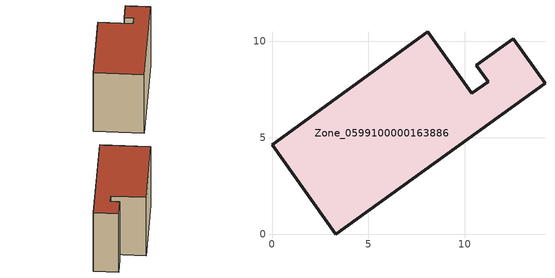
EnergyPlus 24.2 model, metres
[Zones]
Zone_0599100000163886
 floor ground (C_G): 10.36,7.29 11.21,7.9 10.6,8.75 12.51,10.12 14.16,7.82 3.31,0 0,4.64 8.09,10.48 z0
 wall outside (C_F): 3.31,0 14.16,7.82 12.51,10.12 10.6,8.75 11.21,7.9 10.36,7.29 8.09,10.48 0,4.64 3.31,0 z0:7.84
 roof outside (C_R): 11.21,7.9 10.36,7.29 8.09,10.48 0,4.64 3.31,0 14.16,7.82 12.51,10.12 10.6,8.75 z7.84
[BUILDING]
Pand.0599100000163886: North Axis=0; Terrain=City; Loads Convergence Tolerance Value=0.04; Temperature Convergence Tolerance Value=0.4; Solar Distribution=FullExterior; Maximum Number of Warmup Days=25; Minimum Number of Warmup Days=1
[Site:Location]
Rotterdam.The.Hague.AP_ZH_NLD Design_Conditions: Latitude=51.96; Longitude=4.45; Time Zone=1; Elevation=-4.5
[SITE:GROUNDTEMPERATURE:BUILDINGSURFACE]
18, 18, 18, 18, 18, 18, 18, 18, 18, 18, 18, 18
[MATERIAL] Thermal Absorptance=0.9; Solar Absorptance=0.7; Visible Absorptance=0.7
Name | Roughness | Thickness | Conductivity | Density | Specific Heat
G.TI.1975-1991 | MediumSmooth | 0.15 | 0.288461 | 540 | 1210
F.TI.1975-1991 | Rough | 0.3 | 0.230769 | 1920 | 840
R.TI.1975-1991 | MediumRough | 0.2 | 0.153846 | 1500 | 1000
[CONSTRUCTION]
C_G: G.TI.1975-1991
C_F: F.TI.1975-1991
C_R: R.TI.1975-1991
[ZONE]
Zone_0599100000163886: Type=1; Multiplier=1; Ceiling Height=Autocalculate; Volume=Autocalculate; Floor Area=autocalculate; Part of Total Floor Area=Yes
[ZONEINFILTRATION:DESIGNFLOWRATE]
Infil_Zone_0599100000163886: Zone or ZoneList or Space or SpaceList=Zone_0599100000163886; Schedule=AlwaysOn; Design Flow Rate Calculation Method=Flow/Area; Flow Rate per Floor Area=0.003; Constant Term Coefficient=1; Temperature Term Coefficient=0; Velocity Term Coefficient=0; Velocity Squared Term Coefficient=0
[HVACTEMPLATE:ZONE:IDEALLOADSAIRSYSTEM]
Zone_0599100000163886: Maximum Heating Supply Air Temperature=50; Minimum Cooling Supply Air Temperature=13; Maximum Heating Supply Air Humidity Ratio=0.0156; Minimum Cooling Supply Air Humidity Ratio=0.0077; Heating Limit=NoLimit; Cooling Limit=NoLimit; Dehumidification Control Type=ConstantSensibleHeatRatio; Cooling Sensible Heat Ratio=0.7; Dehumidification Setpoint=60; Humidification Control Type=None; Humidification Setpoint=30; Outdoor Air Method=None; Outdoor Air Flow Rate per Person=0.00944; Outdoor Air Flow Rate per Zone Floor Area=0; Outdoor Air Flow Rate per Zone=0; Demand Controlled Ventilation Type=None; Outdoor Air Economizer Type=NoEconomizer; Heat Recovery Type=None; Sensible Heat Recovery Effectiveness=0.7; Latent Heat Recovery Effectiveness=0.65
[ZONECONTROL:THERMOSTAT]
ThermostatControl_Zone_0599100000163886: Zone or ZoneList=Zone_0599100000163886; Control Type Schedule=DualSetpointControlType; Control 1=Thermostat_Zone_0599100000163886; Temperature Difference Between Cutout And Setpoint=0
[THERMOSTATSETPOINT:DUALSETPOINT]
Thermostat_Zone_0599100000163886: Heating Setpoint Temperature Schedule=HeatingSetpoint_Zone_0599100000163886; Cooling Setpoint Temperature Schedule=CoolingSetpoint_Zone_0599100000163886
[SCHEDULE:COMPACT]
HeatingSetpoint_Zone_0599100000163886: Through: 12/31, For: AllDays, Until: 24:00, 21
CoolingSetpoint_Zone_0599100000163886: Through: 12/31, For: AllDays, Until: 24:00, 24
DualSetpointControlType: Through: 12/31, For: AllDays, Until: 24:00, 4
AlwaysOn: Through: 12/31, For: AllDays, Until: 24:00, 1
